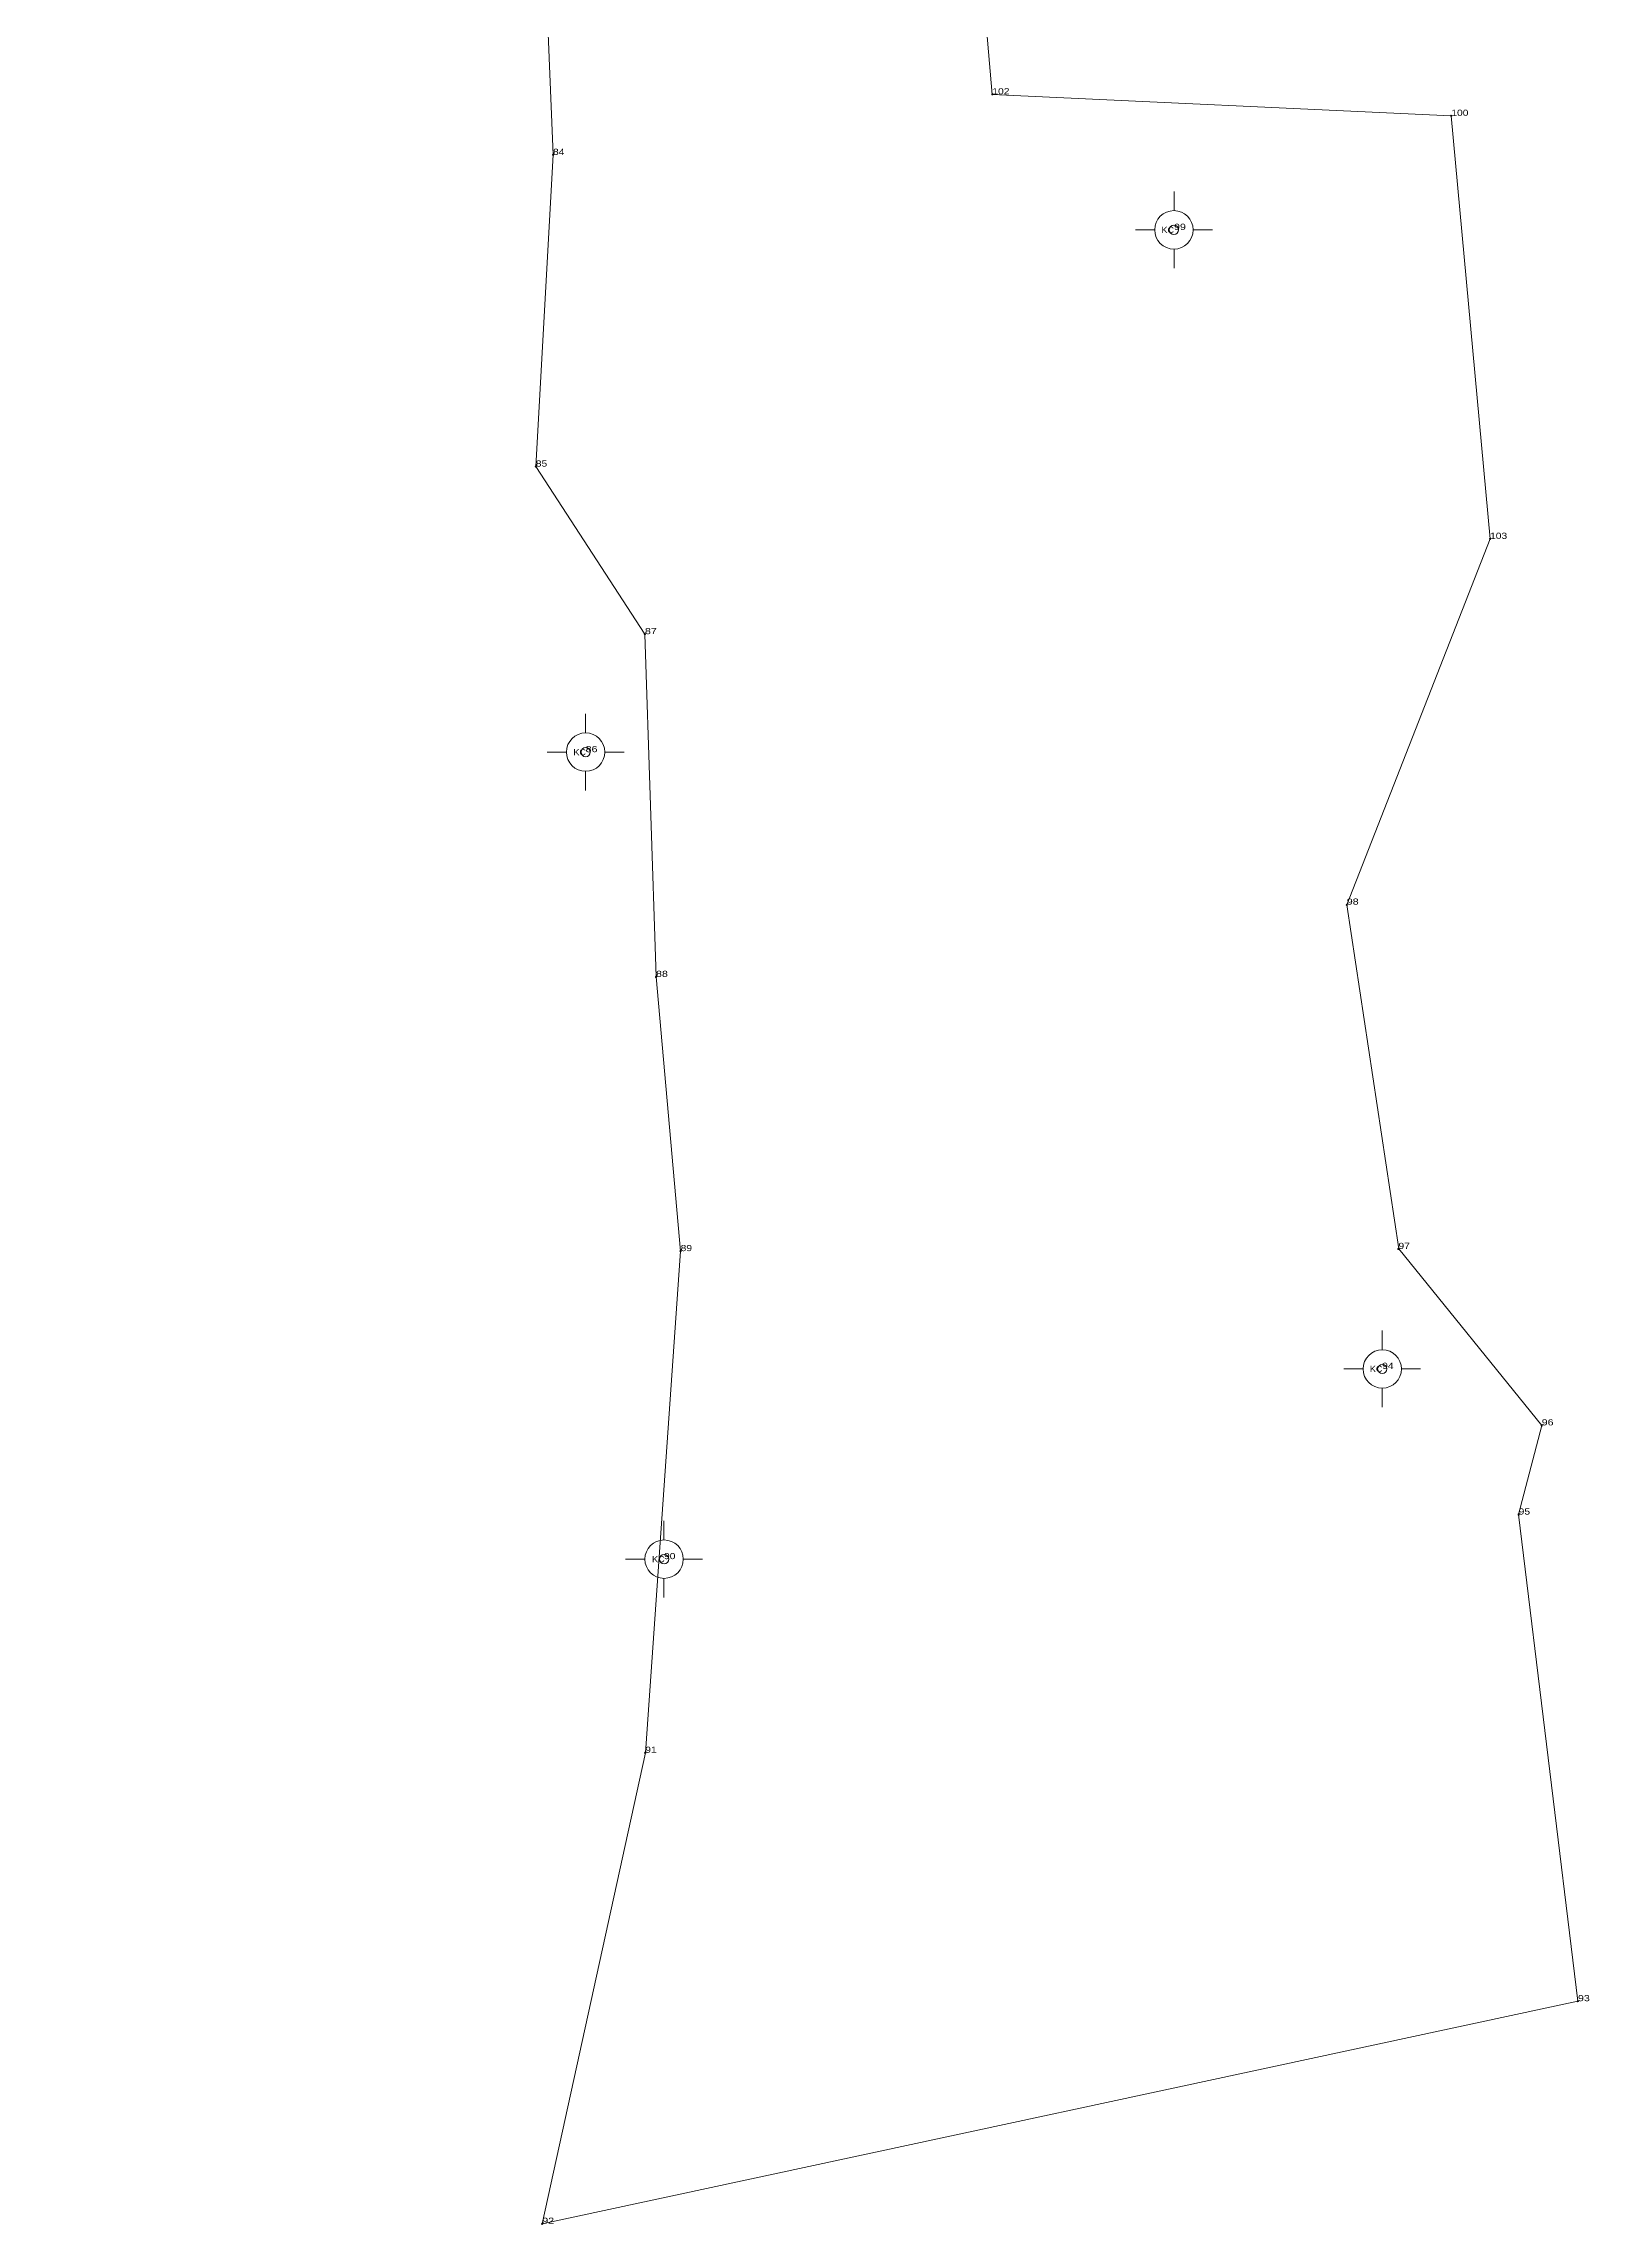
# Model space of a CAD drawing. Header units: metres. Extents: x 548092 to 552280, y 1838216 to 1839989.
# Drawn here: x 550334.7 to 550385, y 1838291.9 to 1838362.9 of the extents above; entities that cross this region are included whole.
import ezdxf
from ezdxf.enums import TextEntityAlignment as Align

# ---------------------------------------------------------------- set-up
doc = ezdxf.new("R2010")
doc.units = ezdxf.units.M
doc.header["$LTSCALE"] = 0.08
doc.header["$PDMODE"] = 32
doc.header["$PDSIZE"] = 0.04
doc.layers.add('10', color=7, linetype='Continuous', lineweight=13)
doc.layers.add('7', color=7, linetype='Continuous', lineweight=13)
doc.layers.add('12', color=7, linetype='Continuous')
doc.layers.add('9', color=7, linetype='Continuous')

msp = doc.modelspace()

# ---------------------------------------------------------------- linework, layer by layer
at = {"layer": '10'}
msp.add_lwpolyline([(550366.51, 1838423.08), (550353.32, 1838428.2), (550342.22, 1838413.29), (550334.69, 1838401.38), (550341.08, 1838389.15), (550338.89, 1838380.09), (550350.47, 1838378.49), (550351.26, 1838359.27), (550350.7, 1838349.13), (550354.25, 1838343.68), (550354.61, 1838332.53), (550355.41, 1838323.61), (550354.27, 1838307.29), (550350.91, 1838291.97), (550384.6, 1838299.21), (550382.67, 1838315.04), (550383.42, 1838317.94), (550378.77, 1838323.68), (550377.08, 1838334.88), (550381.74, 1838346.78), (550380.48, 1838360.54), (550365.55, 1838361.24), (550364.63, 1838371.85), (550366.61, 1838413.52)], close=True, dxfattribs=at)
at = {"layer": '7'}
for p, q in [((550371.46, 1838357.46), (550371.46, 1838358.08)), ((550370.83, 1838356.83), (550370.21, 1838356.83)), ((550371.46, 1838355.58), (550371.46, 1838356.21)), ((550372.71, 1838356.83), (550372.08, 1838356.83)), ((550352.32, 1838340.47), (550352.32, 1838341.09)), ((550351.69, 1838339.84), (550351.07, 1838339.84)), ((550352.32, 1838338.59), (550352.32, 1838339.22)), ((550353.57, 1838339.84), (550352.94, 1838339.84)), ((550378.23, 1838320.4), (550378.23, 1838321.03)), ((550377.61, 1838319.78), (550376.98, 1838319.78)), ((550379.48, 1838319.78), (550378.86, 1838319.78)), ((550378.23, 1838318.53), (550378.23, 1838319.15)), ((550354.87, 1838314.21), (550354.87, 1838314.84)), ((550354.25, 1838313.59), (550353.62, 1838313.59)), ((550354.87, 1838312.34), (550354.87, 1838312.96)), ((550356.12, 1838313.59), (550355.5, 1838313.59))]:
    msp.add_line(p, q, dxfattribs=at)
for centre, radius in [((550371.45647, 1838356.83152), 0.625), ((550371.45647, 1838356.83152), 0.15), ((550352.32047, 1838339.84352), 0.625), ((550352.32047, 1838339.84352), 0.15), ((550378.23447, 1838319.77752), 0.625), ((550378.23447, 1838319.77752), 0.15), ((550354.87347, 1838313.58952), 0.625), ((550354.87347, 1838313.58952), 0.15)]:
    msp.add_circle(centre, radius, dxfattribs=at)
for p in [(550365.55, 1838361.24), (550380.48, 1838360.54), (550351.26, 1838359.27), (550350.7, 1838349.13), (550381.74, 1838346.78), (550354.25, 1838343.68), (550377.08, 1838334.88), (550354.61, 1838332.53), (550355.41, 1838323.61), (550378.76, 1838323.68), (550383.42, 1838317.94), (550382.67, 1838315.04), (550354.26, 1838307.29), (550384.6, 1838299.21), (550350.91, 1838291.97)]:
    msp.add_point(p, dxfattribs=at)

# ---------------------------------------------------------------- texts
at = {"layer": '12'}
for s, width, p in [('102', 1.25, (550365.55, 1838361.24)), ('100', 1.25, (550380.48, 1838360.54)), ('84', 1.25, (550351.26, 1838359.27)), ('85', 1.25, (550350.7, 1838349.13)), ('103', 1.25, (550381.74, 1838346.78)), ('87', 1.3, (550354.25, 1838343.68)), ('98', 1.3, (550377.08, 1838334.88)), ('88', 1.3, (550354.61, 1838332.53)), ('89', 1.25, (550355.41, 1838323.61)), ('97', 1.25, (550378.76, 1838323.68)), ('96', 1.3, (550383.42, 1838317.94)), ('95', 1.25, (550382.67, 1838315.04)), ('91', 1.25, (550354.26, 1838307.29)), ('93', 1.3, (550384.6, 1838299.21)), ('92', 1.3, (550350.91, 1838291.97))]:
    msp.add_text(s, height=0.2, dxfattribs=dict(at, width=width)).set_placement(p)
at = {"layer": '7'}
for s, width, p in [('99', 1.3, (550371.46, 1838356.83)), ('86', 1.3, (550352.32, 1838339.84)), ('94', 1.25, (550378.23, 1838319.78)), ('90', 1.25, (550354.87, 1838313.59))]:
    msp.add_text(s, height=0.2, dxfattribs=dict(at, width=width)).set_placement(p)
at = {"layer": '9', "width": 1.1}
for p in [(550371.46, 1838356.73), (550352.33, 1838339.74), (550378.24, 1838319.68), (550354.89, 1838313.49)]:
    msp.add_text('KC', height=0.2, dxfattribs=at).set_placement(p, align=Align.RIGHT)

doc.saveas('drawing.dxf')
